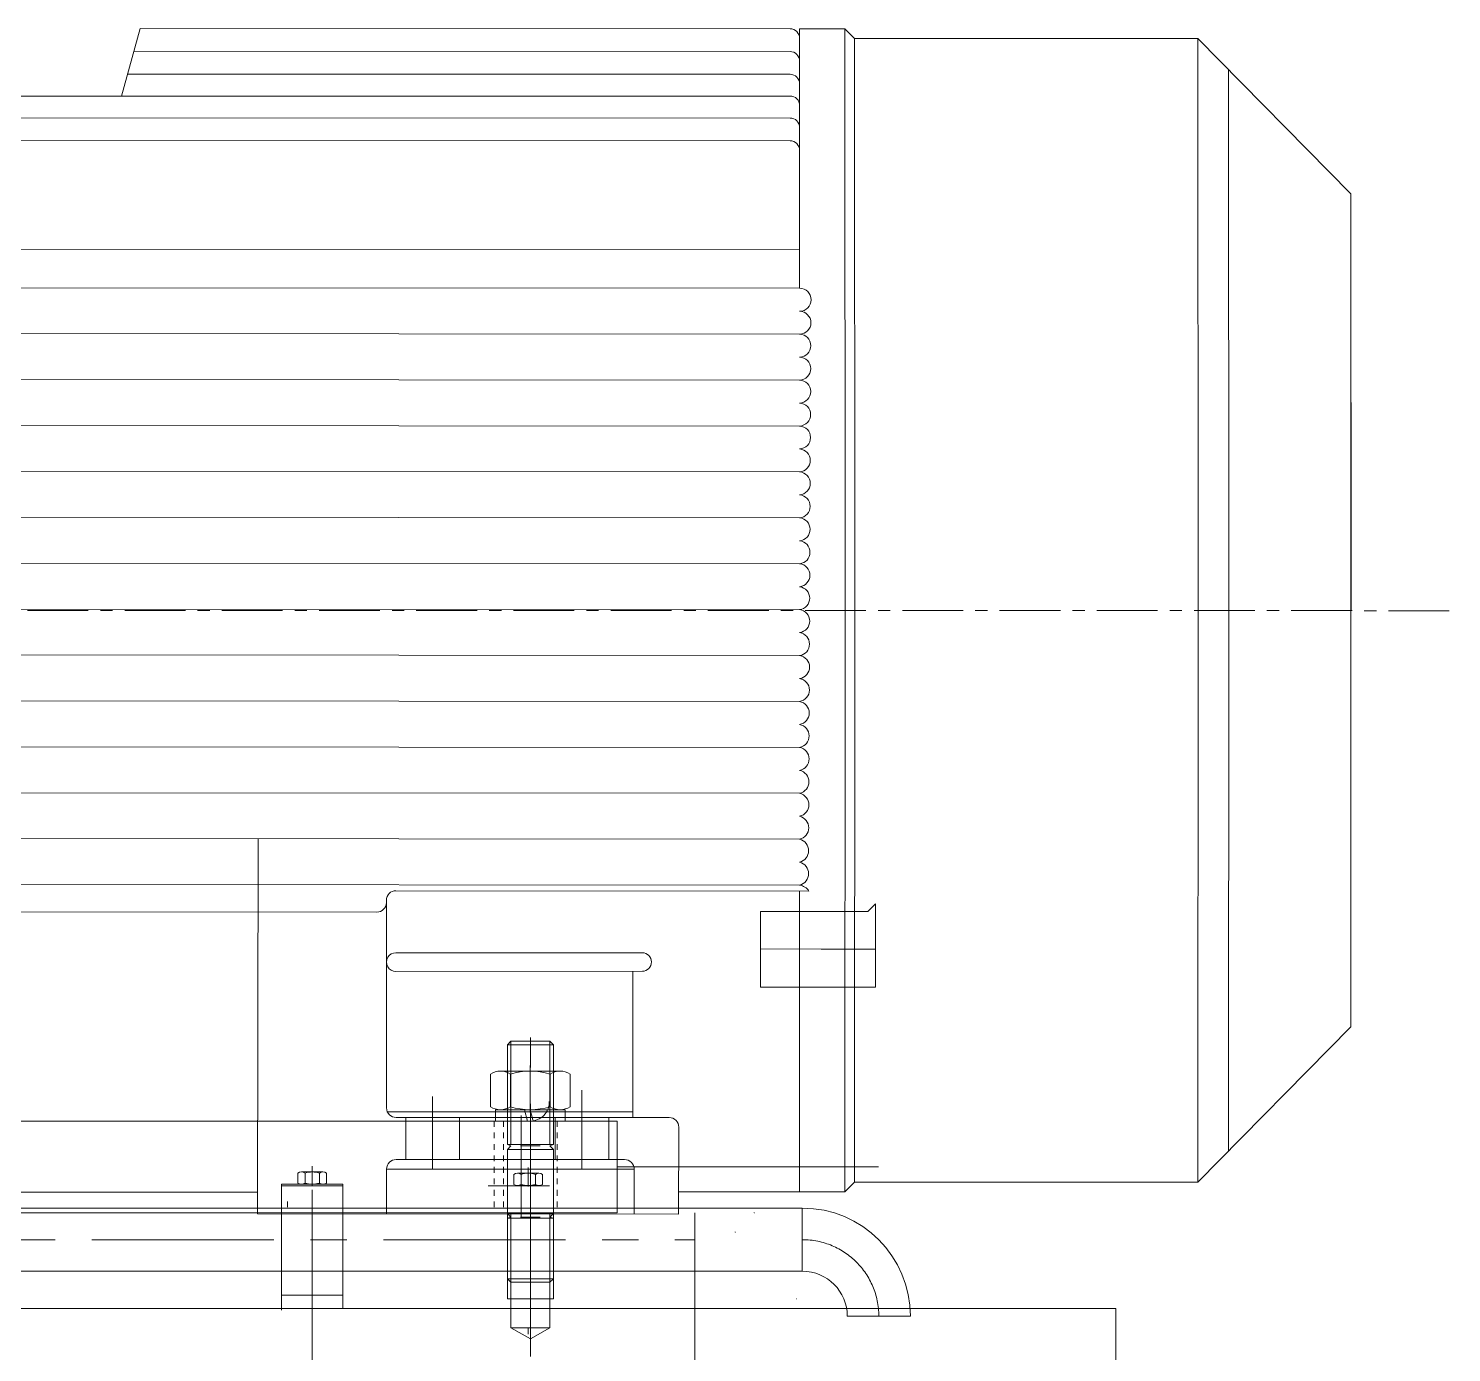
# Model space of a CAD drawing. Header units: inches. Extents: x 0 to 22015, y 0 to 16774.
# Drawn here: x 11777 to 12521, y 11002 to 11694 of the extents above; entities that cross this region are included whole.
import ezdxf

# ---------------------------------------------------------------- set-up
doc = ezdxf.new("R2010")
doc.units = ezdxf.units.IN
doc.header["$MEASUREMENT"] = 0
doc.linetypes.add('CENTER', pattern=[50.8, 31.75, -6.35, 6.35, -6.35])
doc.linetypes.add('EB_DASH', pattern=[6, 3, -3])
for name, color, linetype, lineweight in [('CAXA0', 7, 'Continuous', 5), ('CAXA1', 5, 'CENTER', 5), ('CAXA2', 6, 'EB_DASH', 5)]:
    doc.layers.add(name, color=color, linetype=linetype, lineweight=lineweight)

msp = doc.modelspace()

# ---------------------------------------------------------------- linework, layer by layer
at = {"color": 7, "lineweight": 5}
for p, q in [((11835.4, 11693.75), (11825.74, 11658.39)), ((12175.01, 11693.57), (11835.4, 11693.75)), ((12203.7, 11693.57), (12180, 11693.57)), ((12180, 11693.57), (12180, 11688.57)), ((12203.69, 11693.57), (12203.85, 11389.57)), ((12208.7, 11688.57), (12203.7, 11693.57)), ((12180, 11688.57), (12180, 11653.43)), ((12208.7, 11688.57), (12388.06, 11688.57)), ((12208.7, 11688.57), (12208.85, 11389.57)), ((12388.06, 11688.57), (12388.2, 11389.53)), ((12388.06, 11688.57), (12468.1, 11607.32)), ((12175.01, 11681.67), (11832.06, 11681.52)), ((12175.01, 11669.77), (11828.88, 11669.87)), ((12404.07, 11672.32), (12404.2, 11389.54)), ((11448.81, 11658.32), (11825.74, 11658.39)), ((11825.74, 11658.39), (12175, 11658.43)), ((12180, 11653.43), (12180, 11637.84)), ((11448.82, 11647.08), (12175, 11646.92)), ((12180, 11641.92), (12180, 11630.02)), ((11499.81, 11635.18), (12175, 11635.02)), ((12180, 11630.02), (12180, 11557.92)), ((12468.1, 11607.34), (12468.1, 11171.82)), ((12468.1, 11607.32), (12468.2, 11389.57)), ((11558.53, 11578.53), (12180, 11578.16)), ((11416.84, 11558.43), (12180, 11557.92)), ((11416.97, 11534.43), (12180, 11533.92)), ((11417.09, 11510.44), (12180, 11509.92)), ((11417.22, 11486.43), (12180, 11485.92)), ((11417.34, 11462.48), (12180, 11461.92)), ((11417.47, 11438.44), (12180, 11437.92)), ((12180, 11413.92), (11417.59, 11414.43)), ((11417.67, 11390.52), (12180, 11389.92)), ((12203.69, 11085.57), (12203.85, 11389.57)), ((12208.7, 11090.57), (12208.85, 11389.57)), ((12388.06, 11090.57), (12388.2, 11389.61)), ((12404.07, 11106.82), (12404.2, 11389.6)), ((11417.84, 11366.47), (12180, 11365.92)), ((12180, 11341.92), (11417.93, 11342.41)), ((11418.07, 11318.43), (12180, 11317.92)), ((11418.19, 11294.43), (12180, 11293.92)), ((11418.29, 11270.51), (12180, 11269.92)), ((11896.75, 11074.1), (11897.08, 11270.09)), ((11418.42, 11246.47), (12180.13, 11245.9)), ((11964.08, 11236.82), (11964.08, 11238)), ((11964.08, 11236.82), (11964.16, 11129.43)), ((11969.08, 11243), (12184.83, 11242.83)), ((12180, 11085.57), (12179.96, 11242.83)), ((12219.61, 11236.18), (12215.59, 11232.16)), ((12219.61, 11236.18), (12219.64, 11192.63)), ((11598.68, 11231.98), (11959.08, 11231.81)), ((12159.64, 11232.07), (12215.59, 11232.16)), ((12159.64, 11232.07), (12159.64, 11192.63)), ((11969.07, 11210.57), (12097.86, 11210.59)), ((12159.64, 11212.54), (12191.26, 11212.51)), ((12191.26, 11212.51), (12219.63, 11212.49)), ((11969.07, 11200.85), (12097.85, 11200.91)), ((12092.84, 11124.4), (12092.85, 11200.9)), ((12159.64, 11192.63), (12219.64, 11192.63)), ((12388.06, 11090.57), (12468.1, 11171.82)), ((11988.21, 11135.41), (11988.2, 11097.49)), ((12066.28, 11138.73), (12066.25, 11097.48)), ((11964.57, 11127.47), (12092.84, 11127.41)), ((11969.16, 11124.44), (12111.87, 11124.4)), ((11974.24, 11124.44), (11974.21, 11102.49)), ((12002.21, 11124.43), (12002.21, 11102.49)), ((12052.24, 11124.42), (12052.24, 11102.48)), ((12080.24, 11124.41), (12080.24, 11102.47)), ((12116.75, 11073.87), (12116.87, 11119.39)), ((11969.21, 11102.5), (12088.25, 11102.46)), ((11964.21, 11097.5), (11964.2, 11074)), ((11964.21, 11097.5), (12093.58, 11097.46)), ((12093.58, 11097.47), (12093.57, 11073.88)), ((12208.7, 11090.57), (12203.7, 11085.57)), ((12208.7, 11090.57), (12388.06, 11090.57)), ((11896.76, 11085.43), (11613.74, 11085.27)), ((12180, 11085.57), (12116.76, 11085.57)), ((12203.7, 11085.57), (12180, 11085.57)), ((11896.75, 11074.04), (12116.75, 11073.96))]:
    msp.add_line(p, q, dxfattribs=at)
for centre, radius, start, end in [((12175, 11688.57), 5, 0, 89.95398), ((12175, 11676.67), 5, 0, 89.95398), ((12175, 11664.77), 5, 0, 89.95398), ((12175, 11653.43), 5, 0, 90.0113), ((12175, 11641.92), 5, 0, 89.98335), ((12175, 11630.02), 5, 0, 89.98335), ((12180, 11551.92), 6, 270.05916, 89.94084), ((12179.9, 11539.92), 6, 271.01785, 88.98215), ((12179.88, 11527.92), 6, 271.11536, 88.88464), ((12179.83, 11515.92), 6, 271.62786, 88.37214), ((12179.8, 11503.92), 6, 271.92691, 88.07309), ((12179.73, 11491.92), 6.01, 272.58671, 87.41329), ((12179.7, 11479.92), 6.01, 272.83188, 87.16812), ((12179.59, 11467.92), 6.01, 273.92038, 86.07962), ((12179.54, 11455.92), 6.02, 274.39171, 85.60829), ((12179.5, 11443.92), 6.02, 274.79548, 85.20452), ((12179.46, 11431.92), 6.02, 275.15757, 84.84243), ((12179.39, 11419.92), 6.03, 275.80491, 84.19509), ((12179.32, 11407.92), 6.04, 276.44537, 83.55463), ((12179.22, 11395.92), 6.05, 277.42214, 82.57786), ((12179.23, 11383.92), 6.05, 277.3647, 82.6353), ((12179.12, 11371.92), 6.06, 278.32033, 81.67967), ((12179.14, 11359.92), 6.06, 278.20876, 81.79124), ((12179.06, 11347.92), 6.07, 278.90353, 81.09647), ((12178.94, 11335.92), 6.09, 280.06825, 79.93175), ((12178.85, 11323.92), 6.11, 280.84335, 79.15665), ((12178.83, 11311.92), 6.11, 281.07139, 78.92861), ((12178.77, 11299.92), 6.13, 281.61595, 78.38405), ((12178.69, 11287.92), 6.14, 282.35998, 77.64002), ((12178.58, 11275.92), 6.17, 283.29584, 76.70416), ((12178.55, 11263.92), 6.17, 283.6325, 76.3675), ((12178.47, 11251.92), 6.19, 284.33919, 75.66081), ((12179.05, 11239.11), 6.88, 32.75034, 82.03611), ((11959.08, 11236.81), 5, 269.97372, 0.04544), ((11969.08, 11238), 5, 89.95421, 180.04544), ((11968.95, 11205.71), 4.86, 88.51447, 271.41163), ((12097.72, 11205.75), 4.85, 271.63307, 88.34222), ((11969.16, 11129.44), 5, 180.0738, 269.97655), ((12111.87, 11119.4), 5, 359.8529, 89.98338), ((11969.21, 11097.5), 5, 89.98425, 179.98342), ((12088.58, 11097.47), 5, 359.98342, 89.98425)]:
    msp.add_arc(centre, radius, start, end, dxfattribs=at)
at = {"layer": 'CAXA0', "color": 7, "linetype": 'Continuous', "lineweight": 5}
for p, q in [((12027.32, 11162.5), (12029.12, 11164.3)), ((12051.32, 11162.5), (12027.32, 11162.5)), ((12027.32, 11162.5), (12027.32, 11110.3)), ((12029.12, 11110.3), (12029.12, 11164.3)), ((12049.52, 11164.3), (12029.12, 11164.3)), ((12049.52, 11110.3), (12049.52, 11164.3)), ((12051.32, 11162.5), (12049.52, 11164.3)), ((12051.32, 11110.3), (12051.32, 11162.5)), ((12018.48, 11130.06), (12018.48, 11147.19)), ((12054.85, 11148.72), (12023.67, 11148.72)), ((12028.87, 11147.19), (12028.87, 11130.06)), ((12049.65, 11147.19), (12049.65, 11130.06)), ((12060.05, 11130.06), (12060.05, 11147.19)), ((12021.07, 11128.52), (12057.57, 11128.52)), ((12021.07, 11122.52), (12021.07, 11128.52)), ((12054.85, 11128.52), (12023.67, 11128.52)), ((12037.76, 11122.52), (12036.16, 11128.52)), ((12040.66, 11123.3), (12039.26, 11128.52)), ((12057.57, 11122.52), (12057.57, 11128.52)), ((11469.6, 11122.58), (12084.6, 11122.58)), ((12021.07, 11122.52), (12057.57, 11122.52)), ((12040.87, 11122.52), (12040.66, 11123.3)), ((12084.6, 11122.58), (12084.6, 11074.58)), ((12027.32, 11110.3), (12051.32, 11110.3)), ((12027.32, 11110.3), (12029.12, 11109.67)), ((12027.32, 11107.8), (12029.12, 11109.67)), ((12044.42, 11109.67), (12034.22, 11109.67)), ((12051.32, 11110.3), (12049.52, 11109.67)), ((12051.32, 11107.8), (12049.52, 11109.67)), ((12027.32, 11074.3), (12027.32, 11107.8)), ((12027.32, 11107.8), (12051.32, 11107.8)), ((12051.32, 11107.8), (12051.32, 11074.3)), ((11917.81, 11090.18), (11917.81, 11095.38)), ((11919.69, 11095.98), (11930.95, 11095.98)), ((11921.57, 11095.38), (11921.57, 11090.18)), ((11929.07, 11095.38), (11929.07, 11090.18)), ((11932.82, 11090.18), (11932.82, 11095.38)), ((12030.68, 11089.51), (12030.68, 11094.7)), ((12032.55, 11095.31), (12043.81, 11095.31)), ((12034.43, 11094.7), (12034.43, 11089.51)), ((12041.94, 11094.7), (12041.94, 11089.51)), ((12045.69, 11089.51), (12045.69, 11094.7)), ((12084.6, 11098.58), (12221.19, 11098.58)), ((11909.32, 11089.58), (11909.32, 11023.68)), ((11909.32, 11089.58), (11941.32, 11089.58)), ((11909.32, 11089.58), (11909.32, 11024.58)), ((11909.32, 11088.67), (11941.32, 11088.67)), ((11919.69, 11089.58), (11930.95, 11089.58)), ((11941.32, 11089.58), (11941.32, 11024.58)), ((12017.32, 11088.67), (12049.32, 11088.67)), ((12032.55, 11088.91), (12043.81, 11088.91)), ((12181.41, 11077.08), (11342.22, 11077.08)), ((11459.6, 11074.58), (12069.81, 11074.58)), ((11469.6, 11074.58), (12084.6, 11074.58)), ((11509.32, 11074.58), (12009.75, 11074.58)), ((12051.32, 11074.58), (12027.32, 11074.58)), ((12027.32, 11074.58), (12027.32, 11029.63)), ((12051.32, 11074.3), (12027.32, 11074.3)), ((12029.12, 11072.42), (12027.32, 11074.3)), ((12027.32, 11071.8), (12029.12, 11072.42)), ((12029.12, 11074.58), (12029.12, 11014.58)), ((12044.42, 11072.42), (12034.22, 11072.42)), ((12049.52, 11074.58), (12049.52, 11014.58)), ((12049.52, 11072.42), (12051.32, 11074.3)), ((12051.32, 11071.8), (12049.52, 11072.42)), ((12051.32, 11074.58), (12051.32, 11029.63)), ((12125.31, 11074.58), (12125.31, 10569.58)), ((12181.26, 11077.08), (12181.26, 11044.08)), ((12027.32, 11071.8), (12051.32, 11071.8)), ((12027.32, 11071.8), (12027.32, 11040.1)), ((12029.12, 11040.1), (12029.12, 11071.8)), ((12049.52, 11040.1), (12049.52, 11071.8)), ((12051.32, 11040.1), (12051.32, 11071.8)), ((12181.41, 11044.08), (11342.22, 11044.08)), ((12027.32, 11040.1), (12051.32, 11040.1)), ((12029.12, 11038.3), (12027.32, 11040.1)), ((12029.12, 11040.1), (12029.12, 11038.3)), ((12049.52, 11038.3), (12029.12, 11038.3)), ((12049.52, 11040.1), (12049.52, 11038.3)), ((12049.52, 11038.3), (12051.32, 11040.1)), ((11941.32, 11031.58), (11909.32, 11031.58)), ((12051.32, 11029.58), (12027.32, 11029.58)), ((12125.31, 11024.58), (10575.32, 11024.58)), ((12125.31, 11024.58), (12345.31, 11024.58)), ((12204.91, 11020.58), (12237.91, 11020.58)), ((12345.31, 11024.58), (12345.31, 10579.58)), ((12049.52, 11014.58), (12029.12, 11014.58)), ((12029.12, 11014.58), (12039.32, 11008.69)), ((12049.52, 11014.58), (12039.32, 11008.69))]:
    msp.add_line(p, q, dxfattribs=at)
for centre, radius, start, end in [((12023.67, 11139.15), 9.57, 57.13277, 122.86723), ((12039.26, 11112.72), 36, 73.22135, 106.77865), ((12054.85, 11139.15), 9.57, 57.13277, 122.86723), ((12039.2, 11132.53), 10, 270, 1.76098), ((12023.67, 11138.1), 9.57, 237.13277, 302.86723), ((12039.26, 11164.52), 36, 253.22135, 286.77865), ((12054.85, 11138.1), 9.57, 237.13277, 302.86723), ((11919.69, 11092.76), 3.23, 54.42999, 125.57001), ((11925.32, 11083.98), 12, 71.77609, 108.22391), ((11930.95, 11092.76), 3.23, 54.42999, 125.57001), ((12032.55, 11092.08), 3.23, 54.42999, 125.57001), ((12038.18, 11083.31), 12, 71.77609, 108.22391), ((12043.81, 11092.08), 3.23, 54.42999, 125.57001), ((11919.69, 11092.81), 3.23, 234.42999, 305.57001), ((11925.32, 11101.58), 12, 251.77609, 288.22391), ((11930.95, 11092.81), 3.23, 234.42999, 305.57001), ((12032.55, 11092.13), 3.23, 234.42999, 305.57001), ((12038.18, 11100.91), 12, 251.77609, 288.22391), ((12043.81, 11092.13), 3.23, 234.42999, 305.57001), ((12181.41, 11020.58), 56.5, 0, 90), ((12181.41, 11020.58), 23.5, 0, 90)]:
    msp.add_arc(centre, radius, start, end, dxfattribs=at)
at = {"layer": 'CAXA1', "lineweight": 5}
for p, q in [((11116.12, 11389.57), (12520.66, 11389.39)), ((12259.34, 11389.61), (12259.34, 11389.61)), ((12275.34, 11389.6), (12275.34, 11389.6)), ((12339.34, 11389.57), (12339.34, 11389.57))]:
    msp.add_line(p, q, dxfattribs=at)
at = {"layer": 'CAXA1', "linetype": 'CENTER', "lineweight": 5, "ltscale": 3}
for p, q in [((12039.32, 11036.3), (12039.32, 11166.3)), ((12039.26, 11126.99), (12039.26, 11151.72)), ((12034.47, 11125.58), (12034.47, 11071.58)), ((12039.32, 11119.52), (12039.32, 11131.52)), ((12039.32, 11125.58), (12039.32, 11071.58)), ((11925.32, 11088.98), (11925.32, 11098.98)), ((11925.32, 10991.38), (11925.32, 11095.2)), ((12038.18, 11088.3), (12038.18, 11098.31)), ((11912.47, 11080.58), (11912.47, 11077.58)), ((12039.32, 11077.58), (12039.32, 11005.69)), ((12156.28, 11074.73), (12156.28, 11074.58)), ((12156.28, 11074.58), (12156.43, 11074.58)), ((11048.08, 11060.58), (12125.32, 11060.58)), ((12146.28, 11064.73), (12146.28, 11064.58)), ((12146.28, 11064.73), (12146.28, 11064.58)), ((12146.28, 11064.58), (12146.43, 11064.58)), ((12146.28, 11064.58), (12146.43, 11064.58)), ((12178.18, 11029.73), (12178.18, 11029.58)), ((12178.18, 11029.73), (12178.18, 11029.58)), ((12178.18, 11029.58), (12178.33, 11029.58)), ((12178.18, 11029.58), (12178.33, 11029.58)), ((12038.17, 11014.59), (12038.17, 11011.15)), ((12039.32, 11008.69), (12039.32, 10999.58))]:
    msp.add_line(p, q, dxfattribs=at)
msp.add_arc((12181.41, 11020.58), 40, 0, 90, dxfattribs=at)
at = {"layer": 'CAXA2', "color": 7, "lineweight": 5}
for p, q in [((12020.47, 11122.58), (12020.47, 11074.58)), ((12025.32, 11122.58), (12025.32, 11074.58)), ((12053.32, 11122.58), (12053.32, 11074.58))]:
    msp.add_line(p, q, dxfattribs=at)

doc.saveas('drawing.dxf')
